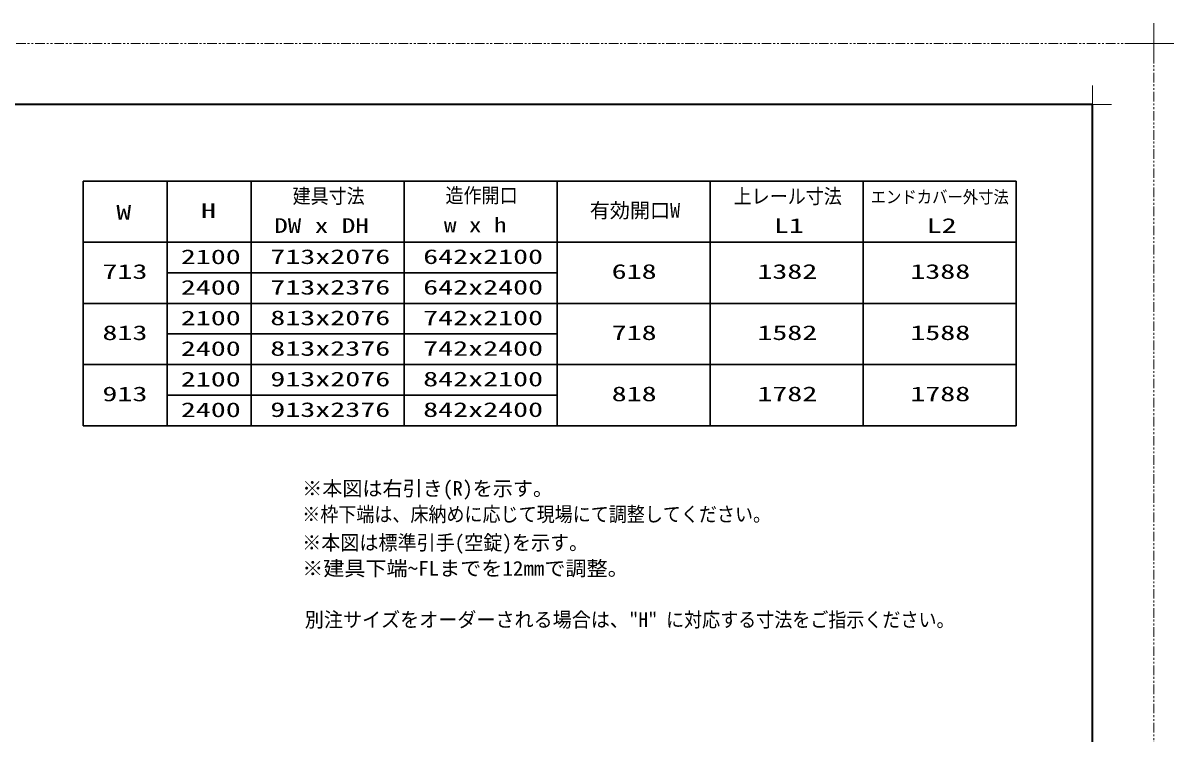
# Model space of a CAD drawing. Units: millimetres, scale not verified. Extents: x -1306 to 1306, y -607 to 607.
# Drawn here: x -352 to 400, y 142 to 607 of the extents above; entities that cross this region are included whole.
import ezdxf
from ezdxf.enums import TextEntityAlignment as Align

# ---------------------------------------------------------------- set-up
doc = ezdxf.new("R2010")
doc.units = ezdxf.units.MM
doc.header["$LTSCALE"] = 5
doc.linetypes.add('USER1', pattern=[2.5, 1.25, -0.25, 0.25, -0.25, 0.25, -0.25])
for name, color, linetype, lineweight in [('0-1_線(黄)', 2, 'Continuous', 15), ('0-3_陰線', 4, 'USER1', 9), ('0-D_線(白)', 7, 'Continuous', 30), ('1-4_DEFPOINTS', 7, 'Continuous', 5), ('1-7_図面枠', 7, 'Continuous', 35), ('1-8_一般', 7, 'Continuous', 5)]:
    doc.layers.add(name, color=color, linetype=linetype, lineweight=lineweight)
doc.styles.add('ＭＳ ゴシック', font='')
doc.styles.get('ＭＳ ゴシック').set_extended_font_data('MS Gothic')

# ---------------------------------------------------------------- blocks, each defined once
blk = doc.blocks.new('グループ-13-1')
at = {"layer": '1-8_一般'}
for p, q in [((62041.6, -14029.5), (62041.6, -13365.5)), ((61709.6, -13697.5), (62373.6, -13697.5))]:
    blk.add_line(p, q, dxfattribs=at)

msp = doc.modelspace()

# ---------------------------------------------------------------- linework, layer by layer
at = {"layer": '0-3_陰線'}
for p, q in [((387.036, 594), (-1292.964, 594)), ((387.036, -594), (387.036, 594))]:
    msp.add_line(p, q, dxfattribs=at)
at = {"layer": '0-D_線(白)'}
for p, q in [((-312.964, 504), (-312.964, 344)), ((-312.964, 504), (297.036, 504)), ((-257.964, 504), (-257.964, 344)), ((-202.964, 504), (-202.964, 344)), ((-102.964, 504), (-102.964, 344)), ((-2.964, 504), (-2.964, 344)), ((97.036, 504), (97.036, 344)), ((197.036, 504), (197.036, 344)), ((297.036, 504), (297.036, 344)), ((-312.964, 464), (297.036, 464)), ((-257.964, 444), (-2.964, 444)), ((-312.964, 424), (297.036, 424)), ((-257.964, 404), (-2.964, 404)), ((-312.964, 384), (297.036, 384)), ((-257.964, 364), (-2.964, 364)), ((-312.964, 344), (297.036, 344))]:
    msp.add_line(p, q, dxfattribs=at)
at = {"layer": '1-4_DEFPOINTS'}
for p, q in [((347.036, 541.55), (347.036, 566.45)), ((334.586, 554), (359.486, 554))]:
    msp.add_line(p, q, dxfattribs=at)
at = {"layer": '1-7_図面枠'}
msp.add_lwpolyline([(-1252.964, -554), (347.036, -554), (347.036, 554), (-1252.964, 554)], close=True, dxfattribs=at)

# ---------------------------------------------------------------- block references
at = {"layer": '0-3_陰線', "xscale": 0.04, "yscale": 0.04}
msp.add_blockref('グループ-13-1', (-2094.629, 1141.9), dxfattribs=at)

# ---------------------------------------------------------------- texts
at = {"layer": '0-1_線(黄)', "style": 'ＭＳ ゴシック'}
for s, height, width, p in [('建具寸法', 9.604, 0.9, (-175.965, 486.519)), ('造作開口', 9.604, 0.9, (-75.979, 486.873)), ('上レール寸法', 9.604, 0.9, (112.392, 486.326)), ('エンドカバー外寸法', 8.178, 0.9, (201.995, 487.047)), ('H', 9.604, 1.5, (-235.826, 476.887)), ('W', 9.604, 1.5, (-291.217, 475.906)), ('DW x DH', 9.621, 1.35, (-187.952, 467.19)), ('w x h', 9.621, 1.25, (-77.009, 467.615)), ('L1', 9.604, 1.5, (138.76, 467.19)), ('L2', 9.604, 1.5, (238.611, 467.19)), ('2100', 9.604, 1.5, (-249.024, 446.763)), ('713x2076', 9.604, 1.5, (-190.524, 446.865)), ('642x2100', 9.604, 1.5, (-90.574, 446.865)), ('713', 9.604, 1.5, (-300.276, 437.121)), ('618', 9.604, 1.5, (32.673, 437.157)), ('1382', 9.604, 1.5, (127.908, 437.157)), ('1388', 9.604, 1.5, (227.908, 437.157)), ('2400', 9.604, 1.5, (-249.024, 426.763)), ('713x2376', 9.604, 1.5, (-190.524, 426.865)), ('642x2400', 9.604, 1.5, (-90.574, 426.865)), ('2100', 9.604, 1.5, (-249.024, 406.763)), ('813x2076', 9.604, 1.5, (-190.524, 406.865)), ('742x2100', 9.604, 1.5, (-90.574, 406.865)), ('813', 9.604, 1.5, (-300.276, 397.121)), ('718', 9.604, 1.5, (32.673, 397.157)), ('1582', 9.604, 1.5, (127.908, 397.157)), ('1588', 9.604, 1.5, (227.908, 397.157)), ('2400', 9.604, 1.5, (-249.024, 386.763)), ('813x2376', 9.604, 1.5, (-190.524, 386.865)), ('742x2400', 9.604, 1.5, (-90.574, 386.865)), ('2100', 9.604, 1.5, (-249.024, 366.763)), ('913x2076', 9.604, 1.5, (-190.524, 366.865)), ('842x2100', 9.604, 1.5, (-90.574, 366.865)), ('913', 9.604, 1.5, (-300.276, 357.121)), ('818', 9.604, 1.5, (32.673, 357.157)), ('1782', 9.604, 1.5, (127.908, 357.157)), ('1788', 9.604, 1.5, (227.908, 357.157)), ('2400', 9.604, 1.5, (-249.024, 346.763)), ('913x2376', 9.604, 1.5, (-190.524, 346.865)), ('842x2400', 9.604, 1.5, (-90.574, 346.865)), ('※枠下端は、床納めに応じて現場にて調整してください。', 9.604, 0.9, (-169.656, 278.457)), ('※本図は標準引手(空錠)を示す。', 9.621, 0.95, (-169.656, 259.886)), ('※建具下端~FLまでを12mmで調整。', 9.621, 1.05, (-169.656, 243.074)), ('別注サイズをオーダーされる場合は、"H"', 9.621, 0.95, (-167.964, 209.541)), ('に対応する寸法をご指示ください。', 9.604, 0.9, (68.228, 209.541))]:
    msp.add_text(s, height=height, dxfattribs=dict(at, width=width)).set_placement(p, align=Align.BOTTOM_LEFT)
for s, p in [('有効開口W', (18.367, 477.066)), ('※本図は右引き(R)を示す。', (-169.656, 295.305))]:
    msp.add_text(s, height=9.621, dxfattribs=at).set_placement(p, align=Align.BOTTOM_LEFT)

doc.saveas('drawing.dxf')
